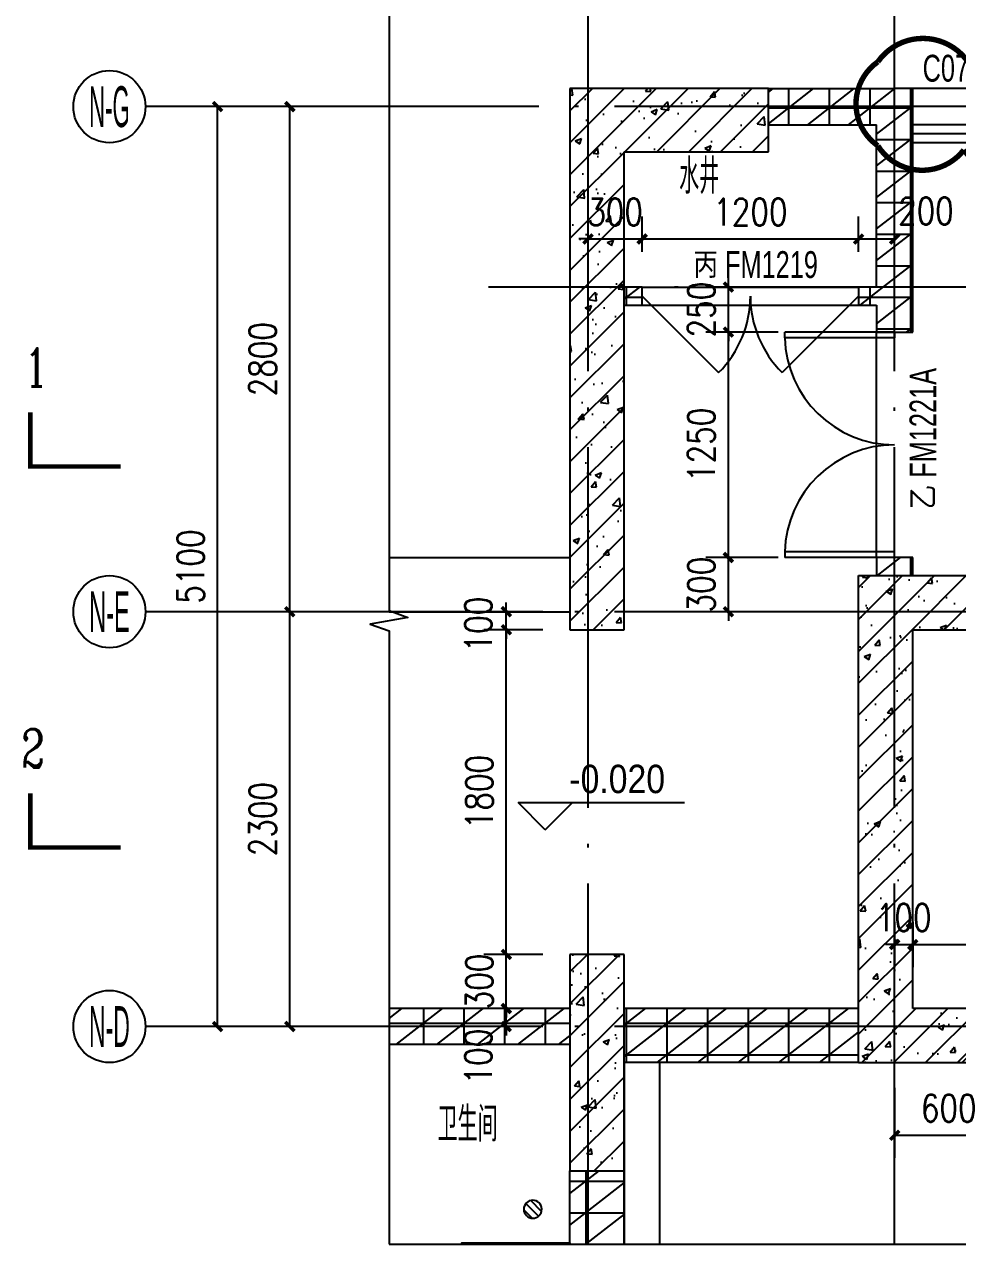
# Model space of a CAD drawing. Extents: x 718358 to 1668613, y -348838 to -159582.
# Drawn here: x 780988 to 786158, y -182805 to -175939 of the extents above; entities that cross this region are included whole.
import ezdxf
from ezdxf.enums import TextEntityAlignment as Align

# ---------------------------------------------------------------- set-up
doc = ezdxf.new("R2010")
doc.units = 0
doc.header["$LTSCALE"] = 1000
doc.linetypes.add('DOTE', pattern=[2.42, 2, -0.2, 0.02, -0.2])
for name, color, linetype in [('变更', 6, 'Continuous'), ('建-厨卫用具', 66, 'Continuous'), ('建-可见线', 7, 'Continuous'), ('建-墙体', 2, 'Continuous'), ('建-家具', 251, 'Continuous'), ('建-尺寸', 73, 'Continuous'), ('建-影线', 8, 'Continuous'), ('建-房间名', 7, 'Continuous'), ('建-柱子', 6, 'Continuous'), ('建-标高', 3, 'Continuous'), ('建-符号', 3, 'Continuous'), ('建-符号说明', 7, 'Continuous'), ('建-轴标', 3, 'Continuous'), ('建-轴网', 14, 'DOTE'), ('建-门', 4, 'Continuous'), ('建-门窗', 4, 'Continuous'), ('建-门窗-编号', 7, 'Continuous'), ('建-阳台', 5, 'Continuous')]:
    doc.layers.add(name, color=color, linetype=linetype)
doc.styles.add('_TCH_AXIS', font='gt宽度调整.shx', dxfattribs={"bigfont": 'gt国标汉字.shx'})
doc.styles.add('_TCH_DIM', font='gt单线西文.shx', dxfattribs={"width": 0.8, "bigfont": 'gt单线中文.shx'})
doc.styles.add('_TCH_LABEL', font='COMPLEX', dxfattribs={"bigfont": 'GBCBIG'})
doc.styles.add('_TCH_WINDOW', font='gt单线西文.shx', dxfattribs={"height": 3.5, "bigfont": 'gt单线中文.shx'})
doc.styles.add('DIM_FONT', font='SIMPLEX.shx', dxfattribs={"width": 0.8, "bigfont": 'GBCBIG.shx'})
doc.dimstyles.new('DIMN50', dxfattribs={"dimscale": 0.5, "dimtxt": 300, "dimasz": 100, "dimexe": 250, "dimexo": 300, "dimgap": 150, "dimtad": 1, "dimdec": 0, "dimzin": 0, "dimdsep": 46, "dimtxsty": 'DIM_FONT', "dimblk": 'ARCHTICK', "dimcen": 0.09, "dimdle": 1, "dimclrt": 7, "dimazin": 2, "dimtfac": 1, "dimtdec": 0, "dimtix": 1, "dimtmove": 2, "dimatfit": 3, "dimldrblk": 'ARCHTICK', "dimfxl": 1, "dimtolj": 1, "dimtzin": 0, "dimarcsym": 0})
pattern_1 = [(45, (0, 0), (-88.388348, 88.388348), []), (50, (0, 0), (358.63009, -31.37607), [37.5, -412.5]), (355, (0, 0), (-69.37567, 376.09607), [30, -330]), (100.4514, (29.9, -2.6), (289.25469, 344.71977), [31.8701, -350.57106]), (46.1842, (0, 100), (533.62052, -82.7595), [56.25, -618.75]), (96.6356, (44.47, 93.1), (467.33135, 487.05894), [47.80514, -525.8565]), (351.1842, (0, 100), (467.33097, 487.0593), [45, -495]), (21, (50, 75), (298.45353, -201.30945), [37.5, -412.5]), (326, (50, 75), (121.65767, 362.57502), [30, -330]), (71.4514, (74.87, 58.22), (420.11131, 161.26525), [31.8701, -350.57106]), (37.5, (0, 0), (6.079928, 166.446927), [0, -326, 0, -335, 0, -331.25]), (7.5, (0, 0), (131.53477, 197.205856), [0, -191, 0, -318.5, 0, -126.25]), (327.5, (-111.5, 0), (266.911218, -11.277436), [0, -125, 0, -390, 0, -517.5]), (317.5, (-161.5, 0), (291.593085, 50.05249), [0, -162.5, 0, -259, 0, -367.5])]
pattern_2 = [(0, (0, 0), (0, 175), []), (37.875, (200, 0), (-84.807639, 109.038328), []), (90, (200, 0), (-225, 1e-14), [])]

# ---------------------------------------------------------------- blocks, each defined once
blk = doc.blocks.new('A$C28466982')
at = {"layer": '建-厨卫用具'}
h = blk.add_hatch(dxfattribs=at)
h.set_pattern_fill('ANSI31', color=256, scale=20, style=0)
h.set_pattern_definition([(45, (-61544.167, -20665.726), (-22.45064, 22.45064), [])])
edge = h.paths.add_edge_path()
edge.add_arc((50, 50), 50, 0, 360)
blk.add_circle((50, 50), 50, dxfattribs=at)
blk = doc.blocks.new('_ArchTick')
at = {"color": 0, "linetype": 'ByBlock', "const_width": 0.4}
blk.add_lwpolyline([(-0.5, -0.5), (0.5, 0.5)], dxfattribs=at)
blk = doc.blocks.new('*D119')
at = {"layer": 'Defpoints', "color": 0, "transparency": 16777216}
for p in [(783658, -181392.7), (784010.9, -181392.7), (784010.9, -181492.7)]:
    blk.add_point(p, dxfattribs=at)
at = {"layer": '建-尺寸', "color": 0, "lineweight": -2, "transparency": 16777216}
for p, q in [((783860.9, -181392.7), (783533, -181392.7)), ((783658, -181392.7), (783658, -181342.7)), ((783658, -181492.7), (783658, -181392.7)), ((783860.9, -181492.7), (783533, -181492.7)), ((783658, -181492.7), (783658, -181542.7))]:
    blk.add_line(p, q, dxfattribs=at)
at = {"layer": '建-尺寸', "color": 0, "lineweight": -2, "transparency": 16777216, "xscale": 50, "yscale": 50, "zscale": 50}
for p, rotation in [((783658, -181392.7), 270), ((783658, -181492.7), 90)]:
    blk.add_blockref('_ArchTick', p, dxfattribs=dict(at, rotation=rotation))
at = {"layer": '建-尺寸', "color": 7, "transparency": 16777216, "insert": (783503, -181659.3), "char_height": 150, "attachment_point": 5, "rotation": 90, "style": 'DIM_FONT'}
blk.add_mtext('\\A1;100', dxfattribs=at)
blk = doc.blocks.new('*D120')
at = {"layer": 'Defpoints', "color": 0, "transparency": 16777216}
for p in [(783658, -181092.7), (784010.9, -181092.7), (784010.9, -181392.7)]:
    blk.add_point(p, dxfattribs=at)
at = {"layer": '建-尺寸', "color": 0, "lineweight": -2, "transparency": 16777216}
for p, q in [((783658, -181092.7), (783658, -181042.7)), ((783860.9, -181092.7), (783533, -181092.7)), ((783658, -181392.7), (783658, -181092.7)), ((783860.9, -181392.7), (783533, -181392.7)), ((783658, -181392.7), (783658, -181442.7))]:
    blk.add_line(p, q, dxfattribs=at)
at = {"layer": '建-尺寸', "color": 0, "lineweight": -2, "transparency": 16777216, "xscale": 50, "yscale": 50, "zscale": 50}
for p, rotation in [((783658, -181092.7), 270), ((783658, -181392.7), 90)]:
    blk.add_blockref('_ArchTick', p, dxfattribs=dict(at, rotation=rotation))
at = {"layer": '建-尺寸', "color": 7, "transparency": 16777216, "insert": (783508, -181242.7), "char_height": 150, "attachment_point": 5, "rotation": 90, "style": 'DIM_FONT'}
blk.add_mtext('\\A1;300', dxfattribs=at)
blk = doc.blocks.new('*D121')
at = {"layer": 'Defpoints', "color": 0, "transparency": 16777216}
for p in [(783658, -179292.7), (784010.9, -179292.7), (784010.9, -181092.7)]:
    blk.add_point(p, dxfattribs=at)
at = {"layer": '建-尺寸', "color": 0, "lineweight": -2, "transparency": 16777216}
for p, q in [((783860.9, -179292.7), (783533, -179292.7)), ((783658, -181093.2), (783658, -179292.2)), ((783860.9, -181092.7), (783533, -181092.7))]:
    blk.add_line(p, q, dxfattribs=at)
at = {"layer": '建-尺寸', "color": 0, "lineweight": -2, "transparency": 16777216, "xscale": 50, "yscale": 50, "zscale": 50}
for p, rotation in [((783658, -179292.7), 90), ((783658, -181092.7), 270)]:
    blk.add_blockref('_ArchTick', p, dxfattribs=dict(at, rotation=rotation))
at = {"layer": '建-尺寸', "color": 7, "transparency": 16777216, "insert": (783508, -180192.7), "char_height": 150, "attachment_point": 5, "rotation": 90, "style": 'DIM_FONT'}
blk.add_mtext('\\A1;1800', dxfattribs=at)
blk = doc.blocks.new('*D122')
at = {"layer": 'Defpoints', "color": 0, "transparency": 16777216}
for p in [(783658, -179192.7), (784010.9, -179192.7), (784010.9, -179292.7)]:
    blk.add_point(p, dxfattribs=at)
at = {"layer": '建-尺寸', "color": 0, "lineweight": -2, "transparency": 16777216}
for p, q in [((783860.9, -179192.7), (783533, -179192.7)), ((783658, -179192.7), (783658, -179142.7)), ((783658, -179292.7), (783658, -179192.7)), ((783860.9, -179292.7), (783533, -179292.7)), ((783658, -179292.7), (783658, -179342.7))]:
    blk.add_line(p, q, dxfattribs=at)
at = {"layer": '建-尺寸', "color": 0, "lineweight": -2, "transparency": 16777216, "xscale": 50, "yscale": 50, "zscale": 50}
for p, rotation in [((783658, -179192.7), 270), ((783658, -179292.7), 90)]:
    blk.add_blockref('_ArchTick', p, dxfattribs=dict(at, rotation=rotation))
at = {"layer": '建-尺寸', "color": 7, "transparency": 16777216, "insert": (783503, -179264), "char_height": 150, "attachment_point": 5, "rotation": 90, "style": 'DIM_FONT'}
blk.add_mtext('\\A1;100', dxfattribs=at)
blk = doc.blocks.new('*D123')
at = {"layer": 'Defpoints', "color": 0, "transparency": 16777216}
for p in [(785810.9, -180761.8), (785910.9, -180761.8), (785910.9, -181038.1)]:
    blk.add_point(p, dxfattribs=at)
at = {"layer": '建-尺寸', "color": 0, "lineweight": -2, "transparency": 16777216}
for p, q in [((785810.9, -180911.8), (785810.9, -181163.1)), ((785910.9, -180911.8), (785910.9, -181163.1)), ((785810.9, -181038.1), (785760.9, -181038.1)), ((785810.9, -181038.1), (785910.9, -181038.1)), ((785910.9, -181038.1), (785960.9, -181038.1))]:
    blk.add_line(p, q, dxfattribs=at)
at = {"layer": '建-尺寸', "color": 0, "lineweight": -2, "transparency": 16777216, "xscale": 50, "yscale": 50, "zscale": 50}
blk.add_blockref('_ArchTick', (785810.9, -181038.1), dxfattribs=at)
at = {"layer": '建-尺寸', "color": 0, "lineweight": -2, "transparency": 16777216, "xscale": 50, "yscale": 50, "zscale": 50, "rotation": 180}
blk.add_blockref('_ArchTick', (785910.9, -181038.1), dxfattribs=at)
at = {"layer": '建-尺寸', "color": 7, "transparency": 16777216, "insert": (785860.9, -180888.1), "char_height": 150, "attachment_point": 5, "style": 'DIM_FONT'}
blk.add_mtext('\\A1;100', dxfattribs=at)
blk = doc.blocks.new('*D124')
at = {"layer": 'Defpoints', "color": 0, "transparency": 16777216}
for p in [(785910.9, -180761.8), (788010.9, -180761.8), (788010.9, -181038.1)]:
    blk.add_point(p, dxfattribs=at)
at = {"layer": '建-尺寸', "color": 0, "lineweight": -2, "transparency": 16777216}
for p, q in [((785910.9, -180911.8), (785910.9, -181163.1)), ((788010.9, -180911.8), (788010.9, -181163.1)), ((785910.4, -181038.1), (788011.4, -181038.1))]:
    blk.add_line(p, q, dxfattribs=at)
at = {"layer": '建-尺寸', "color": 0, "lineweight": -2, "transparency": 16777216, "xscale": 50, "yscale": 50, "zscale": 50, "rotation": 180}
blk.add_blockref('_ArchTick', (785910.9, -181038.1), dxfattribs=at)
at = {"layer": '建-尺寸', "color": 0, "lineweight": -2, "transparency": 16777216, "xscale": 50, "yscale": 50, "zscale": 50}
blk.add_blockref('_ArchTick', (788010.9, -181038.1), dxfattribs=at)
at = {"layer": '建-尺寸', "color": 7, "transparency": 16777216, "insert": (786960.9, -180888.1), "char_height": 150, "attachment_point": 5, "style": 'DIM_FONT'}
blk.add_mtext('\\A1;2100', dxfattribs=at)
blk = doc.blocks.new('*D151')
at = {"layer": 'Defpoints', "color": 0, "transparency": 16777216}
for p in [(785810.9, -181682.4), (786410.9, -181682.4), (786410.9, -182095.4)]:
    blk.add_point(p, dxfattribs=at)
at = {"layer": '建-尺寸', "color": 0, "lineweight": -2, "transparency": 16777216}
for p, q in [((785810.9, -181832.4), (785810.9, -182220.4)), ((786410.9, -181832.4), (786410.9, -182220.4)), ((785810.4, -182095.4), (786411.4, -182095.4))]:
    blk.add_line(p, q, dxfattribs=at)
at = {"layer": '建-尺寸', "color": 0, "lineweight": -2, "transparency": 16777216, "xscale": 50, "yscale": 50, "zscale": 50, "rotation": 180}
blk.add_blockref('_ArchTick', (785810.9, -182095.4), dxfattribs=at)
at = {"layer": '建-尺寸', "color": 0, "lineweight": -2, "transparency": 16777216, "xscale": 50, "yscale": 50, "zscale": 50}
blk.add_blockref('_ArchTick', (786410.9, -182095.4), dxfattribs=at)
at = {"layer": '建-尺寸', "color": 7, "transparency": 16777216, "insert": (786110.9, -181945.4), "char_height": 150, "attachment_point": 5, "style": 'DIM_FONT'}
blk.add_mtext('\\A1;600', dxfattribs=at)
blk = doc.blocks.new('*D152')
at = {"layer": 'Defpoints', "color": 0, "transparency": 16777216}
for p in [(784410.9, -177126.5), (784110.9, -177346.9), (784410.9, -177346.9)]:
    blk.add_point(p, dxfattribs=at)
at = {"layer": '建-尺寸', "color": 0, "lineweight": -2, "transparency": 16777216}
for p, q in [((784110.9, -177196.9), (784110.9, -177001.5)), ((784410.9, -177196.9), (784410.9, -177001.5)), ((784110.9, -177126.5), (784060.9, -177126.5)), ((784110.9, -177126.5), (784410.9, -177126.5)), ((784410.9, -177126.5), (784460.9, -177126.5))]:
    blk.add_line(p, q, dxfattribs=at)
at = {"layer": '建-尺寸', "color": 0, "lineweight": -2, "transparency": 16777216, "xscale": 50, "yscale": 50, "zscale": 50}
blk.add_blockref('_ArchTick', (784110.9, -177126.5), dxfattribs=at)
at = {"layer": '建-尺寸', "color": 0, "lineweight": -2, "transparency": 16777216, "xscale": 50, "yscale": 50, "zscale": 50, "rotation": 180}
blk.add_blockref('_ArchTick', (784410.9, -177126.5), dxfattribs=at)
at = {"layer": '建-尺寸', "color": 7, "transparency": 16777216, "insert": (784260.9, -176976.5), "char_height": 150, "attachment_point": 5, "style": 'DIM_FONT'}
blk.add_mtext('\\A1;300', dxfattribs=at)
blk = doc.blocks.new('*D153')
at = {"layer": 'Defpoints', "color": 0, "transparency": 16777216}
for p in [(785610.9, -177126.5), (784410.9, -177346.9), (785610.9, -177346.9)]:
    blk.add_point(p, dxfattribs=at)
at = {"layer": '建-尺寸', "color": 0, "lineweight": -2, "transparency": 16777216}
for p, q in [((784410.9, -177196.9), (784410.9, -177001.5)), ((785610.9, -177196.9), (785610.9, -177001.5)), ((784410.4, -177126.5), (785611.4, -177126.5))]:
    blk.add_line(p, q, dxfattribs=at)
at = {"layer": '建-尺寸', "color": 0, "lineweight": -2, "transparency": 16777216, "xscale": 50, "yscale": 50, "zscale": 50, "rotation": 180}
blk.add_blockref('_ArchTick', (784410.9, -177126.5), dxfattribs=at)
at = {"layer": '建-尺寸', "color": 0, "lineweight": -2, "transparency": 16777216, "xscale": 50, "yscale": 50, "zscale": 50}
blk.add_blockref('_ArchTick', (785610.9, -177126.5), dxfattribs=at)
at = {"layer": '建-尺寸', "color": 7, "transparency": 16777216, "insert": (785010.9, -176976.5), "char_height": 150, "attachment_point": 5, "style": 'DIM_FONT'}
blk.add_mtext('\\A1;1200', dxfattribs=at)
blk = doc.blocks.new('*D154')
at = {"layer": 'Defpoints', "color": 0, "transparency": 16777216}
for p in [(785810.9, -177126.5), (785610.9, -177346.9), (785810.9, -177346.9)]:
    blk.add_point(p, dxfattribs=at)
at = {"layer": '建-尺寸', "color": 0, "lineweight": -2, "transparency": 16777216}
for p, q in [((785610.9, -177196.9), (785610.9, -177001.5)), ((785810.9, -177196.9), (785810.9, -177001.5)), ((785610.4, -177126.5), (785811.4, -177126.5))]:
    blk.add_line(p, q, dxfattribs=at)
at = {"layer": '建-尺寸', "color": 0, "lineweight": -2, "transparency": 16777216, "xscale": 50, "yscale": 50, "zscale": 50, "rotation": 180}
blk.add_blockref('_ArchTick', (785610.9, -177126.5), dxfattribs=at)
at = {"layer": '建-尺寸', "color": 0, "lineweight": -2, "transparency": 16777216, "xscale": 50, "yscale": 50, "zscale": 50}
blk.add_blockref('_ArchTick', (785810.9, -177126.5), dxfattribs=at)
at = {"layer": '建-尺寸', "color": 7, "transparency": 16777216, "insert": (785984.3, -176971.5), "char_height": 150, "attachment_point": 5, "style": 'DIM_FONT'}
blk.add_mtext('\\A1;200', dxfattribs=at)
blk = doc.blocks.new('*D160')
at = {"layer": 'Defpoints', "color": 0, "transparency": 16777216}
for p in [(784889.1, -178892.7), (785315.5, -178892.7), (785315.5, -179192.7)]:
    blk.add_point(p, dxfattribs=at)
at = {"layer": '建-尺寸', "color": 0, "lineweight": -2, "transparency": 16777216}
for p, q in [((784889.1, -178892.7), (784889.1, -178842.7)), ((785165.5, -178892.7), (784764.1, -178892.7)), ((784889.1, -179192.7), (784889.1, -178892.7)), ((785165.5, -179192.7), (784764.1, -179192.7)), ((784889.1, -179192.7), (784889.1, -179242.7))]:
    blk.add_line(p, q, dxfattribs=at)
at = {"layer": '建-尺寸', "color": 0, "lineweight": -2, "transparency": 16777216, "xscale": 50, "yscale": 50, "zscale": 50}
for p, rotation in [((784889.1, -178892.7), 270), ((784889.1, -179192.7), 90)]:
    blk.add_blockref('_ArchTick', p, dxfattribs=dict(at, rotation=rotation))
at = {"layer": '建-尺寸', "color": 7, "transparency": 16777216, "insert": (784739.1, -179042.7), "char_height": 150, "attachment_point": 5, "rotation": 90, "style": 'DIM_FONT'}
blk.add_mtext('\\A1;300', dxfattribs=at)
blk = doc.blocks.new('*D161')
at = {"layer": 'Defpoints', "color": 0, "transparency": 16777216}
for p in [(784889.1, -177642.7), (785315.5, -177642.7), (785315.5, -178892.7)]:
    blk.add_point(p, dxfattribs=at)
at = {"layer": '建-尺寸', "color": 0, "lineweight": -2, "transparency": 16777216}
for p, q in [((785165.5, -177642.7), (784764.1, -177642.7)), ((784889.1, -178893.2), (784889.1, -177642.2)), ((785165.5, -178892.7), (784764.1, -178892.7))]:
    blk.add_line(p, q, dxfattribs=at)
at = {"layer": '建-尺寸', "color": 0, "lineweight": -2, "transparency": 16777216, "xscale": 50, "yscale": 50, "zscale": 50}
for p, rotation in [((784889.1, -177642.7), 90), ((784889.1, -178892.7), 270)]:
    blk.add_blockref('_ArchTick', p, dxfattribs=dict(at, rotation=rotation))
at = {"layer": '建-尺寸', "color": 7, "transparency": 16777216, "insert": (784739.1, -178267.7), "char_height": 150, "attachment_point": 5, "rotation": 90, "style": 'DIM_FONT'}
blk.add_mtext('\\A1;1250', dxfattribs=at)
blk = doc.blocks.new('*D162')
at = {"layer": 'Defpoints', "color": 0, "transparency": 16777216}
for p in [(784889.1, -177392.7), (785315.5, -177392.7), (785315.5, -177642.7)]:
    blk.add_point(p, dxfattribs=at)
at = {"layer": '建-尺寸', "color": 0, "lineweight": -2, "transparency": 16777216}
for p, q in [((784889.1, -177392.7), (784889.1, -177342.7)), ((785165.5, -177392.7), (784764.1, -177392.7)), ((784889.1, -177642.7), (784889.1, -177392.7)), ((785165.5, -177642.7), (784764.1, -177642.7)), ((784889.1, -177642.7), (784889.1, -177692.7))]:
    blk.add_line(p, q, dxfattribs=at)
at = {"layer": '建-尺寸', "color": 0, "lineweight": -2, "transparency": 16777216, "xscale": 50, "yscale": 50, "zscale": 50}
for p, rotation in [((784889.1, -177392.7), 270), ((784889.1, -177642.7), 90)]:
    blk.add_blockref('_ArchTick', p, dxfattribs=dict(at, rotation=rotation))
at = {"layer": '建-尺寸', "color": 7, "transparency": 16777216, "insert": (784739.1, -177517.7), "char_height": 150, "attachment_point": 5, "rotation": 90, "style": 'DIM_FONT'}
blk.add_mtext('\\A1;250', dxfattribs=at)
blk = doc.blocks.new('*D1137')
at = {"layer": 'Defpoints', "color": 0, "transparency": 16777216}
for p in [(782457.6, -179192.7), (782957.6, -179192.7), (782957.6, -181492.7)]:
    blk.add_point(p, dxfattribs=at)
at = {"layer": '建-尺寸', "color": 0, "lineweight": -2, "transparency": 16777216}
for p, q in [((782807.6, -179192.7), (782332.6, -179192.7)), ((782457.6, -181493.2), (782457.6, -179192.2)), ((782807.6, -181492.7), (782332.6, -181492.7))]:
    blk.add_line(p, q, dxfattribs=at)
at = {"layer": '建-尺寸', "color": 0, "lineweight": -2, "transparency": 16777216, "xscale": 50, "yscale": 50, "zscale": 50}
for p, rotation in [((782457.6, -179192.7), 90), ((782457.6, -181492.7), 270)]:
    blk.add_blockref('_ArchTick', p, dxfattribs=dict(at, rotation=rotation))
at = {"layer": '建-尺寸', "color": 7, "transparency": 16777216, "insert": (782307.6, -180342.7), "char_height": 150, "attachment_point": 5, "rotation": 90, "style": 'DIM_FONT'}
blk.add_mtext('\\A1;2300', dxfattribs=at)
blk = doc.blocks.new('*D1138')
at = {"layer": 'Defpoints', "color": 0, "transparency": 16777216}
for p in [(782457.6, -176392.7), (782957.6, -176392.7), (782957.6, -179192.7)]:
    blk.add_point(p, dxfattribs=at)
at = {"layer": '建-尺寸', "color": 0, "lineweight": -2, "transparency": 16777216}
for p, q in [((782807.6, -176392.7), (782332.6, -176392.7)), ((782457.6, -179193.2), (782457.6, -176392.2)), ((782807.6, -179192.7), (782332.6, -179192.7))]:
    blk.add_line(p, q, dxfattribs=at)
at = {"layer": '建-尺寸', "color": 0, "lineweight": -2, "transparency": 16777216, "xscale": 50, "yscale": 50, "zscale": 50}
for p, rotation in [((782457.6, -176392.7), 90), ((782457.6, -179192.7), 270)]:
    blk.add_blockref('_ArchTick', p, dxfattribs=dict(at, rotation=rotation))
at = {"layer": '建-尺寸', "color": 7, "transparency": 16777216, "insert": (782307.6, -177792.7), "char_height": 150, "attachment_point": 5, "rotation": 90, "style": 'DIM_FONT'}
blk.add_mtext('\\A1;2800', dxfattribs=at)
blk = doc.blocks.new('*D1139')
at = {"layer": 'Defpoints', "color": 0, "transparency": 16777216}
for p in [(782057.6, -176392.7), (782657.6, -176392.7), (782657.6, -181492.7)]:
    blk.add_point(p, dxfattribs=at)
at = {"layer": '建-尺寸', "color": 0, "lineweight": -2, "transparency": 16777216}
for p, q in [((782507.6, -176392.7), (781932.6, -176392.7)), ((782057.6, -181493.2), (782057.6, -176392.2)), ((782507.6, -181492.7), (781932.6, -181492.7))]:
    blk.add_line(p, q, dxfattribs=at)
at = {"layer": '建-尺寸', "color": 0, "lineweight": -2, "transparency": 16777216, "xscale": 50, "yscale": 50, "zscale": 50}
for p, rotation in [((782057.6, -176392.7), 90), ((782057.6, -181492.7), 270)]:
    blk.add_blockref('_ArchTick', p, dxfattribs=dict(at, rotation=rotation))
at = {"layer": '建-尺寸', "color": 7, "transparency": 16777216, "insert": (781907.6, -178942.7), "char_height": 150, "attachment_point": 5, "rotation": 90, "style": 'DIM_FONT'}
blk.add_mtext('\\A1;5100', dxfattribs=at)

msp = doc.modelspace()

# ---------------------------------------------------------------- hatches: boundary and pattern name
at = {"layer": '建-影线'}
h = msp.add_hatch(dxfattribs=at)
h.set_pattern_fill('钢筋混凝土', color=256, scale=50, style=0)
h.set_pattern_definition(pattern_1)
h.paths.add_polyline_path([(785110.9, -176292.7), (784010.9, -176292.7), (784010.9, -179292.7), (784310.9, -179292.7), (784310.9, -176642.7), (785110.9, -176642.7)])
h = msp.add_hatch(dxfattribs=at)
h.set_pattern_fill('空心砖', color=256, scale=50, style=0)
h.set_pattern_definition(pattern_2)
h.paths.add_polyline_path([(785110.9, -176292.7), (785110.9, -176492.7), (785710.9, -176492.7), (785810.9, -176426), (785810.9, -176292.7)])
h = msp.add_hatch(dxfattribs=at)
h.set_pattern_fill('空心砖', color=256, scale=50, style=0)
h.set_pattern_definition(pattern_2)
h.paths.add_polyline_path([(785910.9, -176492.7), (785910.9, -176292.7), (785810.9, -176292.7), (785810.9, -176426)])
h = msp.add_hatch(dxfattribs=at)
h.set_pattern_fill('空心砖', color=256, scale=50, style=0)
h.set_pattern_definition(pattern_2)
h.paths.add_polyline_path([(785777.6, -177426), (785910.9, -177392.7), (785910.9, -176492.7), (785810.9, -176426), (785710.9, -176492.7), (785710.9, -177392.7)])
h = msp.add_hatch(dxfattribs=at)
h.set_pattern_fill('空心砖', color=256, scale=50, style=0)
h.set_pattern_definition(pattern_2)
h.paths.add_polyline_path([(784310.9, -177392.7), (784310.9, -177492.7), (784410.9, -177492.7), (784410.9, -177392.7)])
h = msp.add_hatch(dxfattribs=at)
h.set_pattern_fill('空心砖', color=256, scale=50, style=0)
h.set_pattern_definition(pattern_2)
h.paths.add_polyline_path([(785710.9, -177392.7), (785610.9, -177392.7), (785610.9, -177492.7), (785710.9, -177492.7), (785777.6, -177426)])
h = msp.add_hatch(dxfattribs=at)
h.set_pattern_fill('空心砖', color=256, scale=50, style=0)
h.set_pattern_definition(pattern_2)
h.paths.add_polyline_path([(785710.9, -177492.7), (785710.9, -177642.7), (785910.9, -177642.7), (785910.9, -177392.7), (785777.6, -177426)])
h = msp.add_hatch(dxfattribs=at)
h.set_pattern_fill('空心砖', color=256, scale=50, style=0)
h.set_pattern_definition(pattern_2)
h.paths.add_polyline_path([(785910.9, -178992.9), (785910.9, -178892.7), (785710.9, -178892.7), (785710.9, -178992.9)])
h = msp.add_hatch(dxfattribs=at)
h.set_pattern_fill('钢筋混凝土', color=256, scale=50, style=0)
h.set_pattern_definition(pattern_1)
h.paths.add_polyline_path([(785610.9, -181692.9), (785910.9, -181392.9), (785910.9, -179292.9), (785610.9, -178992.9)])
h = msp.add_hatch(dxfattribs=at)
h.set_pattern_fill('钢筋混凝土', color=256, scale=50, style=0)
h.set_pattern_definition(pattern_1)
h.paths.add_polyline_path([(785610.9, -178992.9), (785910.9, -179292.9), (787210.9, -179292.9), (787210.9, -178992.9)])
h = msp.add_hatch(dxfattribs=at)
h.set_pattern_fill('钢筋混凝土', color=256, scale=50, style=0)
h.set_pattern_definition(pattern_1)
h.paths.add_polyline_path([(784310.9, -181092.7), (784010.9, -181092.7), (784010.9, -182292.7), (784310.9, -182292.7)])
h = msp.add_hatch(dxfattribs=at)
h.set_pattern_fill('空心砖', color=256, scale=50, style=0)
h.set_pattern_definition(pattern_2)
h.paths.add_polyline_path([(784010.9, -181592.7), (784010.9, -181392.7), (783007.6, -181392.7), (783007.6, -181592.7)])
h = msp.add_hatch(dxfattribs=at)
h.set_pattern_fill('空心砖', color=256, scale=50, style=0)
h.set_pattern_definition(pattern_2)
h.paths.add_polyline_path([(784310.9, -181392.7), (784310.9, -181692.7), (785610.9, -181692.7), (785610.9, -181392.7)])
h = msp.add_hatch(dxfattribs=at)
h.set_pattern_fill('钢筋混凝土', color=256, scale=50, style=0)
h.set_pattern_definition(pattern_1)
h.paths.add_polyline_path([(785610.9, -181692.9), (786410.9, -181692.9), (786410.9, -181392.9), (785910.9, -181392.9)])
h = msp.add_hatch(dxfattribs=at)
h.set_pattern_fill('空心砖', color=256, scale=50, style=0)
h.set_pattern_definition(pattern_2)
h.paths.add_polyline_path([(784310.9, -182292.7), (784010.9, -182292.7), (784010.9, -182699.9), (784310.9, -182699.9)])

# ---------------------------------------------------------------- linework, layer by layer
at = {"layer": '变更', "const_width": 30}
msp.add_lwpolyline([(785717.5, -176144.5, -0.520567), (786217.5, -176144.5, -0.520567), (786717.5, -176144.5, -0.520567), (786962, -176400, -0.520567), (786694.5, -176632.5, -0.520567), (786194.5, -176632.5, -0.520567), (785717.5, -176609.5, -0.520567)], format="xyb", close=True, dxfattribs=at)
at = {"layer": '建-厨卫用具'}
msp.add_lwpolyline([(783410.9, -182699.9), (783410.9, -182692.7), (784010.9, -182692.7), (784010.9, -182699.9)], dxfattribs=at)
at = {"layer": '建-可见线'}
for points in [[(783007.6, -178892.7), (784010.9, -178892.7)], [(783007.6, -179192.7), (784010.9, -179192.7)], [(784509.4, -182699.9), (784509.4, -181692.7)]]:
    msp.add_lwpolyline(points, dxfattribs=at)
at = {"layer": '建-墙体'}
for p, q in [((785110.9, -176292.7), (785810.9, -176292.7)), ((785910.9, -176292.7), (785810.9, -176292.7)), ((786610.9, -176292.7), (785910.9, -176292.7)), ((785910.9, -176492.7), (785910.9, -176292.7)), ((785110.9, -176492.7), (785710.9, -176492.7)), ((785710.9, -177392.7), (785710.9, -176492.7)), ((786810.9, -176492.7), (785910.9, -176492.7)), ((785910.9, -177392.7), (785910.9, -176492.7)), ((784410.9, -177392.7), (784310.9, -177392.7)), ((784410.9, -177492.7), (784410.9, -177392.7)), ((785710.9, -177392.7), (785610.9, -177392.7)), ((785610.9, -177392.7), (785610.9, -177492.7)), ((785910.9, -177642.7), (785910.9, -177392.7)), ((784310.9, -177492.7), (784410.9, -177492.7)), ((785610.9, -177492.7), (785710.9, -177492.7)), ((785710.9, -177492.7), (785710.9, -177642.7)), ((785710.9, -177642.7), (785910.9, -177642.7)), ((785910.9, -178892.7), (785710.9, -178892.7)), ((785710.9, -178892.7), (785710.9, -178992.9)), ((785910.9, -178992.9), (785910.9, -178892.7)), ((784010.9, -181392.7), (783007.6, -181392.7)), ((785610.9, -181392.7), (784310.9, -181392.7)), ((784010.9, -181592.7), (783007.6, -181592.7)), ((785610.9, -181692.7), (784310.9, -181692.7)), ((784010.9, -182699.9), (784010.9, -182292.7)), ((784310.9, -182699.9), (784310.9, -182292.7))]:
    msp.add_line(p, q, dxfattribs=at)
at = {"layer": '建-家具'}
msp.add_lwpolyline([(784310.7, -181692.7), (784310.7, -181692.7), (784310.7, -182699.9)], dxfattribs=at)
at = {"layer": '建-柱子'}
for p, q in [((785110.9, -176292.7), (784010.9, -176292.7)), ((784010.9, -176292.7), (784010.9, -179292.7)), ((785110.9, -176642.7), (785110.9, -176292.7)), ((784310.9, -179292.7), (784310.9, -176642.7)), ((784310.9, -176642.7), (785110.9, -176642.7)), ((785610.9, -181692.9), (785610.9, -178992.9)), ((785610.9, -178992.9), (787210.9, -178992.9)), ((784010.9, -179292.7), (784310.9, -179292.7)), ((785910.9, -181392.9), (785910.9, -179292.9)), ((785910.9, -179292.9), (787210.9, -179292.9)), ((784310.9, -181092.7), (784010.9, -181092.7)), ((784010.9, -181092.7), (784010.9, -182292.7)), ((784310.9, -182292.7), (784310.9, -181092.7)), ((786410.9, -181392.9), (785910.9, -181392.9)), ((785610.9, -181692.9), (786410.9, -181692.9)), ((784010.9, -182292.7), (784310.9, -182292.7))]:
    msp.add_line(p, q, dxfattribs=at)
at = {"layer": '建-标高'}
for p, q in [((783874.1, -180401.2), (783724.1, -180251.2)), ((783724.1, -180251.2), (784646.3, -180251.2)), ((783874.1, -180401.2), (784024.1, -180251.2))]:
    msp.add_line(p, q, dxfattribs=at)
at = {"layer": '建-符号'}
for points in [[(783007.6, -175785), (783007.6, -179186.2), (783112.6, -179224.4), (782902.6, -179261.4), (783007.6, -179298.7), (783007.6, -182699.9)], [(783007.6, -182699.9), (789416.5, -182699.9), (789454.7, -182594.9), (789491.8, -182804.9), (789529, -182699.9), (795937.9, -182699.9)]]:
    msp.add_lwpolyline(points, dxfattribs=at)
at = {"layer": '建-符号', "const_width": 25}
for points in [[(781019.1, -178088.1), (781019.1, -178388.1), (781519.1, -178388.1)], [(781019.1, -180200.5), (781019.1, -180500.5), (781519.1, -180500.5)]]:
    msp.add_lwpolyline(points, dxfattribs=at)
at = {"layer": '建-轴标'}
for p, q in [((783007.6, -176392.7), (781657.6, -176392.7)), ((783007.6, -179192.7), (781657.6, -179192.7)), ((783007.6, -181492.7), (781657.6, -181492.7))]:
    msp.add_line(p, q, dxfattribs=at)
for centre in [(781457.6, -176392.7), (781457.6, -179192.7), (781457.6, -181492.7)]:
    msp.add_circle(centre, 200, dxfattribs=at)
at = {"layer": '建-轴网'}
for p, q in [((784110.9, -182699.9), (784110.9, -175785)), ((785810.9, -182699.9), (785810.9, -175785)), ((795937.9, -176392.7), (783007.6, -176392.7)), ((786810.9, -177392.7), (783559.6, -177392.7)), ((795937.9, -179192.7), (783007.6, -179192.7)), ((795937.9, -181492.7), (783007.6, -181492.7))]:
    msp.add_line(p, q, dxfattribs=at)
at = {"layer": '建-门'}
for p, q in [((784410.9, -177392.7), (785610.9, -177392.7)), ((784410.9, -177442.7), (784835.2, -177867)), ((785610.9, -177442.7), (785186.6, -177867)), ((784410.9, -177492.7), (785610.9, -177492.7)), ((785810.9, -177642.7), (785201.5, -177642.7)), ((785201.5, -177673.9), (785201.5, -177642.7)), ((785810.9, -177673.9), (785201.5, -177673.9)), ((785710.9, -178892.7), (785710.9, -177642.7)), ((785810.9, -177642.7), (785810.9, -177673.9)), ((785810.9, -178861.4), (785201.5, -178861.4)), ((785201.5, -178861.4), (785201.5, -178892.7)), ((785810.9, -178892.7), (785201.5, -178892.7)), ((785810.9, -178892.7), (785810.9, -178861.4))]:
    msp.add_line(p, q, dxfattribs=at)
for centre, radius, start, end in [((784410.9, -177442.7), 600, 315, 0), ((785610.9, -177442.7), 600, 180, 225), ((785810.9, -177658.3), 609.4, 181.46928, 270), ((785810.9, -178877.1), 609.4, 90, 178.53072)]:
    msp.add_arc(centre, radius, start, end, dxfattribs=at)
at = {"layer": '建-门窗'}
msp.add_line((785910.9, -176492.7), (785910.9, -176292.7), dxfattribs=at)
at = {"layer": '建-阳台'}
for points in [[(786677, -176492.5), (786677, -176542.7), (785910.9, -176542.7)], [(786723, -176492.5), (786722.5, -176593), (785910.9, -176592.7)]]:
    msp.add_lwpolyline(points, dxfattribs=at)

# ---------------------------------------------------------------- block references
at = {"layer": '建-厨卫用具', "xscale": -1}
msp.add_blockref('A$C28466982', (783854.9, -182555.7), dxfattribs=at)

# ---------------------------------------------------------------- texts
at = {"layer": '建-房间名', "style": 'DIM_FONT', "width": 0.8}
for s, p in [('水井', (784615.9, -176875.3)), ('卫生间', (783276.4, -182130.7))]:
    msp.add_text(s, height=192.91, dxfattribs=at).set_placement(p)
at = {"layer": '建-标高', "style": '_TCH_DIM', "width": 0.888889}
msp.add_text('-0.020', height=157.5, dxfattribs=at).set_placement((784007.3, -180198.7))
at = {"layer": '建-符号说明', "style": '_TCH_LABEL', "width": 0.705882}
for s, p in [('1', (780986.9, -177944.3)), ('2', (780969.1, -180056.8))]:
    msp.add_text(s, height=212.5, dxfattribs=at).set_placement(p)
at = {"layer": '建-轴标', "style": '_TCH_AXIS'}
for s, width, p, p2 in [('N-G', 0.333333, (781344.5, -176505.8), (781570.7, -176505.8)), ('N-E', 0.344262, (781344.5, -179305.8), (781570.7, -179305.8)), ('N-D', 0.33871, (781344.5, -181605.8), (781570.7, -181605.8))]:
    msp.add_text(s, height=226.27, dxfattribs=dict(at, width=width)).set_placement(p, p2, align=Align.FIT)
at = {"layer": '建-门窗-编号', "style": '_TCH_WINDOW', "width": 0.705882}
for s, rotation, p in [('C0720', 0, (785965.9, -176254.1)), ('FM1219', 0, (784870.4, -177342.7)), ('FM1221A', 90, (786042.1, -178450.2))]:
    msp.add_text(s, height=148.75, rotation=rotation, dxfattribs=at).set_placement(p)
at = {"layer": '建-门窗-编号', "style": '_TCH_WINDOW'}
for s, rotation, p in [('丙', 0, (784695.4, -177342.7)), ('乙', 90, (786042.1, -178625.2))]:
    msp.add_text(s, height=143.3, rotation=rotation, dxfattribs=at).set_placement(p)

# ---------------------------------------------------------------- dimensions: what is measured, and where the dimension line sits
at = {"layer": '建-尺寸'}
for p1, p2, distance, picture, middle in [((782657.6, -181492.7), (782657.6, -176392.7), 600, '*D1139', (781907.6, -178942.7)), ((782957.6, -179192.7), (782957.6, -176392.7), 500, '*D1138', (782307.6, -177792.7)), ((784110.9, -177346.9), (784410.9, -177346.9), 220.4, '*D152', (784260.9, -176976.5)), ((784410.9, -177346.9), (785610.9, -177346.9), 220.4, '*D153', (785010.9, -176976.5)), ((785315.5, -177642.7), (785315.5, -177392.7), 426.4, '*D162', (784739.1, -177517.7)), ((785315.5, -178892.7), (785315.5, -177642.7), 426.4, '*D161', (784739.1, -178267.7)), ((785315.5, -179192.7), (785315.5, -178892.7), 426.4, '*D160', (784739.1, -179042.7)), ((782957.6, -181492.7), (782957.6, -179192.7), 500, '*D1137', (782307.6, -180342.7)), ((784010.9, -181092.7), (784010.9, -179292.7), 352.9, '*D121', (783508, -180192.7)), ((785810.9, -180761.8), (785910.9, -180761.8), -276.3, '*D123', (785860.9, -180888.1)), ((785910.9, -180761.8), (788010.9, -180761.8), -276.3, '*D124', (786960.9, -180888.1)), ((784010.9, -181392.7), (784010.9, -181092.7), 352.9, '*D120', (783508, -181242.7)), ((785810.9, -181682.4), (786410.9, -181682.4), -413.1, '*D151', (786110.9, -181945.4))]:
    dim = msp.add_aligned_dim(p1=p1, p2=p2, distance=distance, dimstyle='DIMN50', dxfattribs=at)
    dim.commit()
    dim.dimension.update_dxf_attribs({"geometry": picture, "text_midpoint": middle})
for base, p1, p2, angle, picture, middle in [((785810.9, -177126.5), (785610.9, -177346.9), (785810.9, -177346.9), 0, '*D154', (785984.3, -176971.5)), ((783658, -179192.7), (784010.9, -179292.7), (784010.9, -179192.7), 90, '*D122', (783503, -179264)), ((783658, -181392.7), (784010.9, -181492.7), (784010.9, -181392.7), 90, '*D119', (783503, -181659.3))]:
    dim = msp.add_linear_dim(base=base, p1=p1, p2=p2, angle=angle, dimstyle='DIMN50', dxfattribs=at)
    dim.commit()
    dim.dimension.update_dxf_attribs({"geometry": picture, "text_midpoint": middle, "dimtype": 161})

doc.saveas('drawing.dxf')
